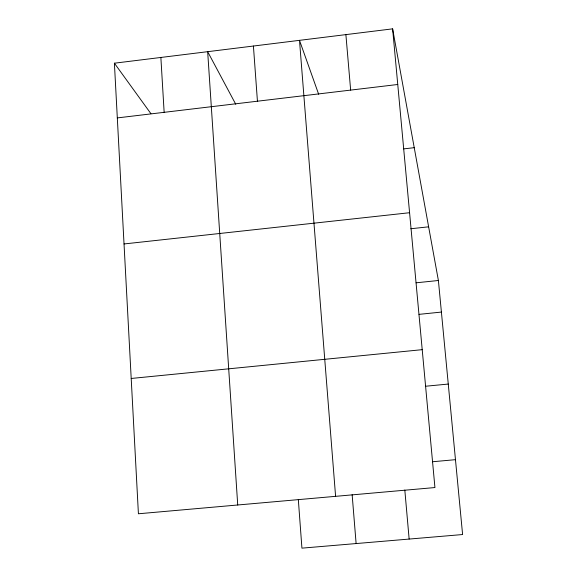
<?xml version="1.0" encoding="UTF-8"?>
<svg xmlns="http://www.w3.org/2000/svg" width="577" height="577" viewBox="0 0 577 577"><rect width="100%" height="100%" fill="white"/><g stroke="black" fill="none" stroke-linecap="round" stroke-linejoin="round"><path stroke-width="0.87" d="M392.62 28.85L434.935 487.551L138.415 513.775L114.397 63.196L392.62 28.85L438.397 280.494L462.603 534.54L301.93 548.15L298.316 499.48M117.319 117.91L397.755 84.487M403.698 148.888L414.236 147.683M124.033 243.956L409.583 212.718M410.795 228.752L428.632 226.819M416.111 282.809L438.397 280.494M419.017 314.357L441.405 312.078M131.203 378.469L422.22 349.669M425.53 386.244L448.264 384.058M432.498 461.751L455.469 459.674M114.397 63.196L150.929 113.698M235.755 104.264L207.67 51.685L237.731 504.998M318.663 94.26L299.492 40.347L335.598 496.335M404.816 490.053L409.143 539.069M345.89 34.62L350.65 90.099M352.143 494.713L356.117 543.556M253.418 46.037L257.436 101.213M160.868 57.462L164.149 112.327"/></g></svg>
